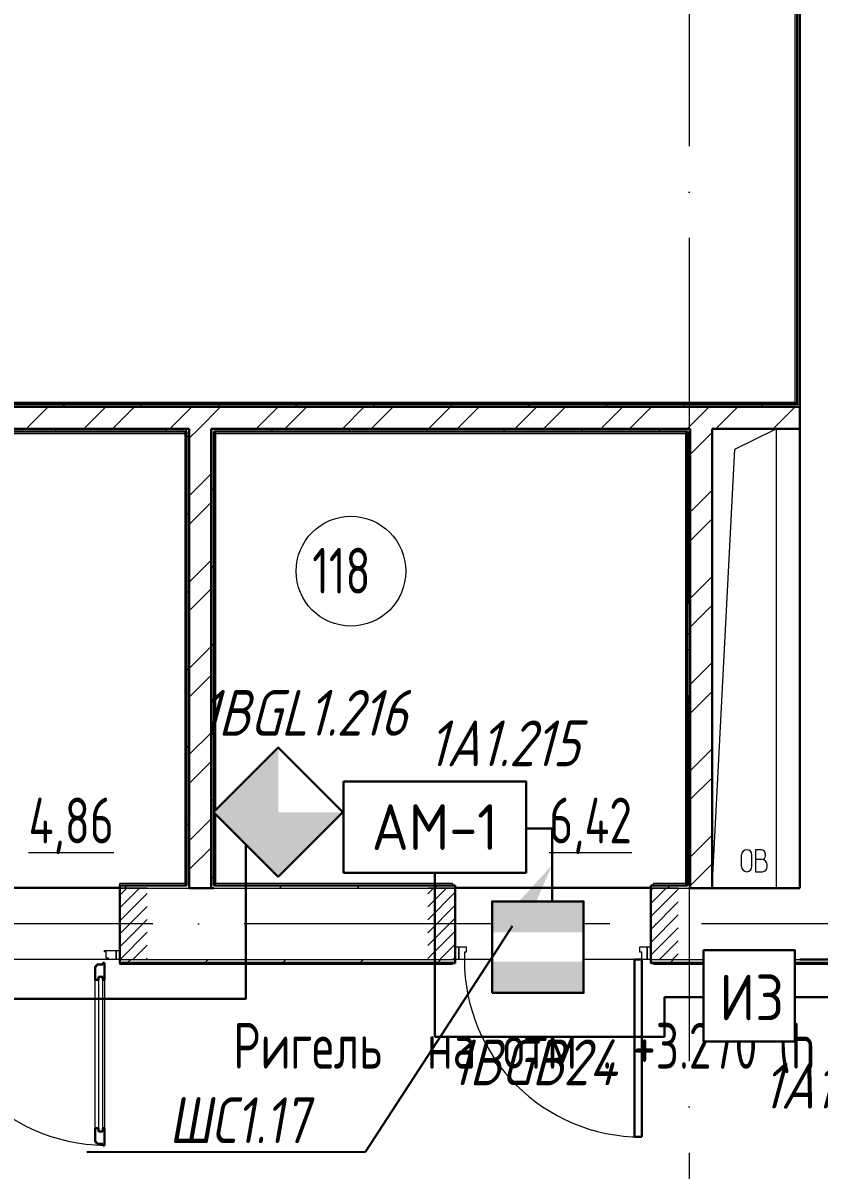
# Model space of a CAD drawing. Header units: millimetres. Extents: x -259793 to 1187961, y -549744 to 43070.
# Drawn here: x -26301 to -21946, y -12889 to -6620 of the extents above; entities that cross this region are included whole.
import ezdxf
from ezdxf import colors
from ezdxf.entities.mleader import LeaderData, LeaderLine
from ezdxf.enums import TextEntityAlignment as Align
from ezdxf.math import Vec2, Vec3

# ---------------------------------------------------------------- set-up
doc = ezdxf.new("R2010")
doc.units = ezdxf.units.MM
for name, pattern in [('ADSK_Линия сетки', [25, 20, -2.5, 0, -2.5]), ('ADSK_Штриховая_ш2 п1_5', [4.5, 3, -1.5]), ('штриховаяX2', [1.5, 1, -0.5])]:
    doc.linetypes.add(name, pattern=pattern)
for name, color, linetype, lineweight in [('RC-Выноски', 7, 'Continuous', 0), ('RC-Извещатели_охранные', 5, 'Continuous', 30), ('RC-Линии_связи-Адресные', 5, 'Continuous', 30), ('RC-Прочее_оборудование', 5, 'Continuous', 30), ('Аннотация', 7, 'Continuous', 18), ('Двери', 252, 'Continuous', 9), ('лс', 5, 'Continuous', 30), ('Марки помещений', 252, 'Continuous', 20), ('Ограждение', 252, 'Continuous', 9), ('Оси', 252, 'Continuous', 9), ('Перекрытие', 252, 'Continuous', 18), ('Стены внутренние', 7, 'Continuous', 18), ('Стены наружные', 7, 'Continuous', 18), ('Стены штриховка', 7, 'Continuous', 9)]:
    doc.layers.add(name, color=color, linetype=linetype, lineweight=lineweight)
doc.layers.add('RC-Позиционные_обозначения', color=7, linetype='Continuous')
doc.layers.add('Двери открывание', color=7, linetype='Continuous', lineweight=9, true_color=0xc0c0c0)
doc.styles.add('GOST Common_3', font='', dxfattribs={"height": 3.5})
doc.styles.add('ISOCPEUR', font='isocpeur.ttf', dxfattribs={"width": 0.9, "height": 350})
doc.styles.add('RubezhCAD', font='', dxfattribs={"oblique": 10})
doc.styles.get("Standard").update_dxf_attribs({"font": ''})
doc.styles.get('GOST Common_3').set_extended_font_data('GOST 2.304 type A')
doc.styles.get('RubezhCAD').set_extended_font_data('GOST type A')
doc.styles.get('Standard').set_extended_font_data('GOST type B')
pattern_1 = [(0, (-32119.8, 96), (0, 600), []), (90, (-32119.8, 96), (-600, 4e-14), [])]

# ---------------------------------------------------------------- blocks, each defined once
blk = doc.blocks.new('RC-UGO-IOPO-02')
at = {"layer": 'RC-Извещатели_охранные'}
blk.add_attdef('PSTN', text='', height=2.5, dxfattribs=at).set_placement((0.977, 2.603), align=Align.BOTTOM_LEFT)
blk.add_wipeout([(2.5, -2.5), (2.5, 2.5), (-2.5, 2.5), (-2.5, -2.5)]).dxf.layer = 'RC-Извещатели_охранные'
blk.add_wipeout([(-2.5, -2.5), (-2.5, 2.5), (2.5, 2.5), (2.5, -2.5)]).dxf.layer = 'RC-Извещатели_охранные'
h = blk.add_hatch(color=256, dxfattribs=at)
h.dxf.hatch_style = 1
h.paths.add_polyline_path([(2.5, -2.5), (0, 0), (2.5, 2.5), (-2.5, 2.5), (-2.5, -2.5)])
blk.add_lwpolyline([(-2.5, -2.5), (2.5, -2.5), (2.5, 2.5), (-2.5, 2.5)], close=True, dxfattribs=at)
blk = doc.blocks.new('RC-UGO-IZ-01')
at = {"layer": 'RC-Прочее_оборудование'}
blk.add_point((2.5, 0), dxfattribs=at)
blk.add_attdef('PSTN', text='', height=2.5, dxfattribs=at).set_placement((5.664, 2.581), align=Align.BOTTOM_CENTER)
blk.add_wipeout([(2.493, -2.499), (-2.493, -2.499), (-2.493, 2.499), (2.493, 2.499)]).dxf.layer = 'RC-Прочее_оборудование'
blk.add_wipeout([(-2.493, -2.499), (-2.493, 2.499), (2.493, 2.499), (2.493, -2.499)]).dxf.layer = 'RC-Прочее_оборудование'
blk.add_lwpolyline([(-2.493, 2.499), (2.493, 2.499), (2.493, -2.499), (-2.493, -2.499), (-2.493, 2.499)], close=True, dxfattribs=at)
blk.add_lwpolyline([(-2.493, 2.499), (-2.487, 2.499)], dxfattribs=at)
blk.add_lwpolyline([(-2.493, 2.499), (-2.487, 2.499)], dxfattribs=at)
at = {"layer": 'RC-Прочее_оборудование', "ltscale": 100, "style": 'ISOCPEUR', "width": 0.9}
blk.add_text('ИЗ', height=2.5, dxfattribs=at).set_placement((0.145, -0.085), align=Align.MIDDLE)
blk = doc.blocks.new('RC-UGO-IOM-02')
at = {"layer": 'RC-Извещатели_охранные'}
blk.add_point((0, 0), dxfattribs=at)
blk.add_attdef('PSTN', text='', height=2.5, dxfattribs=at).set_placement((0.977, 2.603), align=Align.BOTTOM_LEFT)
blk.add_wipeout([(2.5, -2.5), (2.5, 2.5), (-2.5, 2.5), (-2.5, -2.5)]).dxf.layer = 'RC-Извещатели_охранные'
blk.add_wipeout([(-2.5, -2.5), (-2.5, 2.5), (2.5, 2.5), (2.5, -2.5)]).dxf.layer = 'RC-Извещатели_охранные'
h = blk.add_hatch(color=256, dxfattribs=at)
h.dxf.hatch_style = 1
h.paths.add_polyline_path([(2.5, 0.8), (2.5, 2.506), (-2.5, 2.499), (-2.5, 0.8)])
h = blk.add_hatch(color=256, dxfattribs=at)
h.dxf.hatch_style = 1
h.paths.add_polyline_path([(2.5, -2.5), (2.5, -0.794), (-2.5, -0.801), (-2.5, -2.5)])
blk.add_lwpolyline([(-2.5, -2.5), (2.5, -2.5), (2.5, 2.5), (-2.5, 2.5)], close=True, dxfattribs=at)
blk = doc.blocks.new('RC-UGO-AM-01')
at = {"layer": 'RC-Прочее_оборудование'}
blk.add_point((0, 0), dxfattribs=at)
blk.add_attdef('PSTN', text='', height=2.5, dxfattribs=at).set_placement((2.323, 2.403), align=Align.BOTTOM_LEFT)
blk.add_wipeout([(4.993, 2.499), (4.993, -2.499), (-4.993, -2.499), (-4.987, 2.499)]).dxf.layer = 'RC-Прочее_оборудование'
blk.add_wipeout([(-4.993, -2.499), (-4.993, 2.499), (4.993, 2.499), (4.993, -2.499)]).dxf.layer = 'RC-Прочее_оборудование'
blk.add_lwpolyline([(-4.993, 2.499), (4.993, 2.499), (4.993, -2.499), (-4.993, -2.499), (-4.993, 2.499)], close=True, dxfattribs=at)
blk.add_lwpolyline([(-4.993, 2.499), (-4.987, 2.499)], dxfattribs=at)
blk.add_lwpolyline([(-4.993, 2.499), (-4.987, 2.499)], dxfattribs=at)
at = {"layer": 'RC-Прочее_оборудование', "ltscale": 100, "style": 'ISOCPEUR', "width": 0.9}
blk.add_text('АМ-1', height=2.5, dxfattribs=at).set_placement((0, 0), align=Align.MIDDLE)
blk = doc.blocks.new('1 этаж')
at = {"layer": 'Двери', "lineweight": 18, "true_color": 0x636466}
h = blk.add_hatch(dxfattribs=at)
h.set_pattern_fill('FP_2', color=251, angle=180, style=0, pattern_type=2)
h.set_pattern_definition([(225, (-26210.93, -11543.73), (35.3553, -35.3553), [])])
h.paths.add_polyline_path([(-25620.9, -11738.7), (-25620.9, -11348.7), (-25770.9, -11348.7), (-25770.9, -11738.7)])
h.paths.add_polyline_path([(-27050.9, -11738.7), (-26900.9, -11738.7), (-26900.9, -11348.7), (-27050.9, -11348.7)])
h = blk.add_hatch(dxfattribs=at)
h.set_pattern_fill('FP_2', color=251, angle=180, style=0, pattern_type=2)
h.set_pattern_definition([(225, (-23400.93, -11543.73), (35.3553, -35.3553), [])])
h.paths.add_polyline_path([(-22715.9, -11738.7), (-22715.9, -11348.7), (-22865.9, -11348.7), (-22865.9, -11738.7)])
h.paths.add_polyline_path([(-24085.9, -11738.7), (-23935.9, -11738.7), (-23935.9, -11348.7), (-24085.9, -11348.7)])
at = {"layer": 'Ограждение', "true_color": 0x636466}
h = blk.add_hatch(dxfattribs=at)
h.set_pattern_fill('FP_25', color=251, style=0, pattern_type=2)
h.set_pattern_definition(pattern_1)
h.paths.add_polyline_path([(-23950.9, -11763.7), (-23950.9, -11758.7), (-25770.9, -11758.7), (-25770.9, -11763.7), (-25149.4, -11763.7)])
h = blk.add_hatch(dxfattribs=at)
h.set_pattern_fill('FP_26', color=251, style=0, pattern_type=2)
h.set_pattern_definition(pattern_1)
h.paths.add_polyline_path([(-20844.2, -11763.7), (-20680.8, -11763.7), (-20685.8, -11758.7), (-22850.9, -11758.7), (-22850.9, -11763.7), (-21561.7, -11763.7)])
at = {"color": 251, "lineweight": 18, "true_color": 0x636466}
for p, q in [((-22407, -8950.2), (-22180.8, -8838.7)), ((-22180.8, -8838.7), (-22180.8, -11348.7)), ((-22530.8, -11348.7), (-22407, -8950.2)), ((-22262.6, -11138.9), (-22292.6, -11138.9)), ((-22292.6, -11138.9), (-22292.6, -11258.9)), ((-22370.1, -11230.2), (-22370.1, -11167.6)), ((-22312.7, -11230.2), (-22312.7, -11167.6)), ((-22259.2, -11192.2), (-22292.6, -11192.2)), ((-22239.2, -11172.2), (-22239.2, -11162.2)), ((-22292.6, -11258.9), (-22255.9, -11258.9)), ((-22229.2, -11232.2), (-22229.2, -11222.2))]:
    blk.add_line(p, q, dxfattribs=at)
for centre, radius, start, end in [((-22341.4, -11167.6), 28.7, 0, 180), ((-22262.6, -11162.2), 23.3, 0, 90), ((-22259.2, -11172.2), 20, 270, 0), ((-22259.2, -11222.2), 30, 0, 90), ((-22341.4, -11230.2), 28.7, 180, 0), ((-22255.9, -11232.2), 26.7, 270, 0)]:
    blk.add_arc(centre, radius, start, end, dxfattribs=at)
at = {"layer": 'Двери', "color": 251, "linetype": 'ADSK_Штриховая_ш2 п1_5', "true_color": 0x636466}
for p, q in [((-25620.9, -11348.7), (-25770.9, -11348.7)), ((-25770.9, -11348.7), (-25770.9, -11738.7)), ((-23935.9, -11348.7), (-24085.9, -11348.7)), ((-23935.9, -11738.7), (-23935.9, -11348.7)), ((-22715.9, -11348.7), (-22865.9, -11348.7)), ((-22865.9, -11348.7), (-22865.9, -11738.7)), ((-25770.9, -11738.7), (-25620.9, -11738.7)), ((-24085.9, -11738.7), (-23935.9, -11738.7)), ((-22865.9, -11738.7), (-22715.9, -11738.7))]:
    blk.add_line(p, q, dxfattribs=at)
at = {"layer": 'Двери', "color": 251, "true_color": 0x636466}
for p, q in [((-25854.9, -11688.7), (-25790.9, -11688.7)), ((-25854.9, -11696.7), (-25854.9, -11688.7)), ((-25845.9, -11696.7), (-25854.9, -11696.7)), ((-25845.9, -11730.7), (-25845.9, -11696.7)), ((-25790.9, -11688.7), (-25770.9, -11688.7)), ((-25790.9, -11738.7), (-25790.9, -11688.7)), ((-25790.9, -11688.7), (-25790.9, -11738.7)), ((-25770.9, -11688.7), (-25770.9, -11738.7)), ((-23935.9, -11668.7), (-23915.9, -11668.7)), ((-23935.9, -11738.7), (-23935.9, -11668.7)), ((-23915.9, -11738.7), (-23915.9, -11668.7)), ((-23915.9, -11668.7), (-23875.9, -11668.7)), ((-23915.9, -11668.7), (-23915.9, -11738.7)), ((-23885.9, -11698.7), (-23885.9, -11738.7)), ((-23875.9, -11698.7), (-23885.9, -11698.7)), ((-23875.9, -11668.7), (-23875.9, -11698.7)), ((-22925.9, -11668.7), (-22885.9, -11668.7)), ((-22925.9, -11698.7), (-22925.9, -11668.7)), ((-22915.9, -11698.7), (-22925.9, -11698.7)), ((-22915.9, -11738.7), (-22915.9, -11698.7)), ((-22885.9, -11668.7), (-22885.9, -11738.7)), ((-22885.9, -11738.7), (-22885.9, -11668.7)), ((-22885.9, -11668.7), (-22865.9, -11668.7)), ((-22865.9, -11668.7), (-22865.9, -11738.7)), ((-25831.9, -11730.7), (-25845.9, -11730.7)), ((-25831.9, -11738.7), (-25831.9, -11730.7)), ((-25790.9, -11738.7), (-25831.9, -11738.7)), ((-25770.9, -11738.7), (-25790.9, -11738.7)), ((-23915.9, -11738.7), (-23935.9, -11738.7)), ((-23885.9, -11738.7), (-23915.9, -11738.7)), ((-22885.9, -11738.7), (-22915.9, -11738.7)), ((-22865.9, -11738.7), (-22885.9, -11738.7)), ((-25887.9, -11832.7), (-25887.9, -12678.7)), ((-25863.9, -11832.7), (-25887.9, -11832.7)), ((-25863.9, -12678.7), (-25863.9, -11832.7)), ((-25904.9, -12660.7), (-25904.9, -11850.7)), ((-25854.9, -11850.7), (-25854.9, -12660.7)), ((-25887.9, -12678.7), (-25863.9, -12678.7))]:
    blk.add_line(p, q, dxfattribs=at)
at = {"layer": 'Двери', "color": 251, "lineweight": 30, "true_color": 0x636466}
for p, q in [((-25904.9, -11774.7), (-25896.9, -11774.7)), ((-25904.9, -11850.7), (-25904.9, -11774.7)), ((-25896.9, -11774.7), (-25896.9, -11765.7)), ((-25896.9, -11765.7), (-25862.9, -11765.7)), ((-25862.9, -11756.7), (-25854.9, -11756.7)), ((-25862.9, -11765.7), (-25862.9, -11756.7)), ((-25854.9, -11756.7), (-25854.9, -11850.7)), ((-22955.9, -12708.7), (-22955.9, -11738.7)), ((-22955.9, -11738.7), (-22915.9, -11738.7)), ((-22915.9, -11738.7), (-22915.9, -12708.7)), ((-25887.9, -11850.7), (-25887.9, -11832.7)), ((-25887.9, -11832.7), (-25863.9, -11832.7)), ((-25863.9, -11832.7), (-25863.9, -11850.7)), ((-25904.9, -11850.7), (-25887.9, -11850.7)), ((-25863.9, -11850.7), (-25854.9, -11850.7)), ((-25904.9, -12736.7), (-25904.9, -12660.7)), ((-25904.9, -12660.7), (-25887.9, -12660.7)), ((-25887.9, -12660.7), (-25887.9, -12678.7)), ((-25863.9, -12660.7), (-25854.9, -12660.7)), ((-25863.9, -12678.7), (-25863.9, -12660.7)), ((-25854.9, -12660.7), (-25854.9, -12754.7)), ((-25887.9, -12678.7), (-25863.9, -12678.7)), ((-22915.9, -12708.7), (-22955.9, -12708.7)), ((-25896.9, -12736.7), (-25904.9, -12736.7)), ((-25896.9, -12745.7), (-25896.9, -12736.7)), ((-25862.9, -12745.7), (-25896.9, -12745.7)), ((-25862.9, -12754.7), (-25862.9, -12745.7)), ((-25854.9, -12754.7), (-25862.9, -12754.7))]:
    blk.add_line(p, q, dxfattribs=at)
at = {"layer": 'Двери', "color": 251, "true_color": 0x636466}
blk.add_arc((-22915.9, -11738.7), 970, 180, 270, dxfattribs=at)
at = {"layer": 'Двери открывание', "color": 251, "true_color": 0x636466}
blk.add_arc((-25836.9, -11756.7), 998, 180, 268.96655, dxfattribs=at)
at = {"layer": 'Марки помещений', "color": 251, "true_color": 0x636466}
blk.add_circle((-24506.5, -9616.7), 300, dxfattribs=at)
at = {"layer": 'Ограждение', "color": 251, "true_color": 0x636466}
for p, q in [((-22075.8, -8693.7), (-22075.8, -5543.7)), ((-27525.8, -8693.7), (-22075.8, -8693.7)), ((-22065.8, -8703.7), (-22075.8, -8693.7)), ((-27355.8, -8863.7), (-25415.8, -8863.7)), ((-25415.8, -8863.7), (-25405.8, -8853.7)), ((-25415.8, -8863.7), (-25415.8, -11323.7)), ((-25255.8, -8853.7), (-25245.8, -8863.7)), ((-25245.8, -8863.7), (-22675.8, -8863.7)), ((-25245.8, -11323.7), (-25245.8, -8863.7)), ((-22675.8, -8863.7), (-22665.8, -8853.7)), ((-22675.8, -8863.7), (-22675.8, -11323.7)), ((-25770.9, -11333.7), (-25770.9, -11323.7)), ((-25415.8, -11323.7), (-25770.9, -11323.7)), ((-25405.8, -11333.7), (-25415.8, -11323.7)), ((-25255.8, -11333.7), (-25245.8, -11323.7)), ((-23950.9, -11323.7), (-25245.8, -11323.7)), ((-23950.9, -11323.7), (-23950.9, -11333.7)), ((-22850.9, -11333.7), (-22850.9, -11323.7)), ((-22675.8, -11323.7), (-22850.9, -11323.7)), ((-22665.8, -11333.7), (-22675.8, -11323.7)), ((-25770.9, -11763.7), (-25770.9, -11758.7)), ((-25770.9, -11763.7), (-23950.9, -11763.7)), ((-23950.9, -11758.7), (-23950.9, -11763.7)), ((-22850.9, -11763.7), (-22850.9, -11758.7)), ((-22850.9, -11763.7), (-20680.8, -11763.7))]:
    blk.add_line(p, q, dxfattribs=at)
at = {"layer": 'Оси', "color": 251, "linetype": 'ADSK_Линия сетки', "ltscale": 100, "true_color": 0x636466}
for p, q in [((-22655.8, 32206.9), (-22655.8, -32499.9)), ((4411.5, -11543.7), (-72528.1, -11543.7))]:
    blk.add_line(p, q, dxfattribs=at)
at = {"layer": 'Перекрытие', "color": 251, "ltscale": 100, "true_color": 0x636466}
for p, q in [((-26900.9, -11343.7), (-25770.9, -11343.7)), ((-23935.9, -11343.7), (-22865.9, -11343.7))]:
    blk.add_line(p, q, dxfattribs=at)
at = {"layer": 'Стены внутренние', "color": 251, "lineweight": 30, "true_color": 0x636466}
for p, q in [((-22050.8, -8838.7), (-22050.8, -11348.7)), ((-25770.9, -11348.7), (-25770.9, -11738.7)), ((-25255.8, -11348.7), (-25390.8, -11348.7)), ((-23935.9, -11738.7), (-23935.9, -11348.7)), ((-22865.9, -11348.7), (-22865.9, -11738.7)), ((-22050.8, -11348.7), (-22530.8, -11348.7))]:
    blk.add_line(p, q, dxfattribs=at)
at = {"layer": 'Стены внутренние', "color": 251, "true_color": 0x636466}
for p, q in [((-27365.8, -11348.7), (-25770.9, -11348.7)), ((-25255.8, -11348.7), (-22865.9, -11348.7)), ((-25831.9, -11738.7), (-26839.9, -11738.7)), ((-25770.9, -11738.7), (-23935.9, -11738.7)), ((-22915.9, -11738.7), (-23885.9, -11738.7)), ((-22865.9, -11738.7), (-22050.8, -11738.7))]:
    blk.add_line(p, q, dxfattribs=at)
at = {"layer": 'Стены наружные', "color": 251, "lineweight": 30, "true_color": 0x636466}
for p, q in [((-22050.8, -8838.7), (-22050.8, -5443.7)), ((-22065.8, -5523.7), (-22065.8, -8703.7)), ((-22065.8, -8703.7), (-27515.8, -8703.7)), ((-22050.8, -8718.7), (-27500.8, -8718.7)), ((-27380.8, -8838.7), (-25390.8, -8838.7)), ((-25390.8, -8838.7), (-25390.8, -11348.7)), ((-25270.8, -8838.7), (-22650.8, -8838.7)), ((-25270.8, -11348.7), (-25270.8, -8838.7)), ((-22650.8, -8838.7), (-22650.8, -11348.7)), ((-22530.8, -8838.7), (-22050.8, -8838.7)), ((-22530.8, -11348.7), (-22530.8, -8838.7)), ((-27365.8, -8853.7), (-25405.8, -8853.7)), ((-25405.8, -8853.7), (-25405.8, -11333.7)), ((-25255.8, -8853.7), (-22665.8, -8853.7)), ((-25255.8, -11333.7), (-25255.8, -8853.7)), ((-22665.8, -8853.7), (-22665.8, -11333.7)), ((-25405.8, -11333.7), (-25770.9, -11333.7)), ((-25770.9, -11333.7), (-25770.9, -11348.7)), ((-23935.9, -11333.7), (-25255.8, -11333.7)), ((-23935.9, -11348.7), (-23935.9, -11333.7)), ((-22665.8, -11333.7), (-22865.9, -11333.7)), ((-22865.9, -11333.7), (-22865.9, -11348.7)), ((-22650.8, -11348.7), (-22530.8, -11348.7)), ((-25770.9, -11738.7), (-25770.9, -11758.7)), ((-25770.9, -11758.7), (-23935.9, -11758.7)), ((-23935.9, -11758.7), (-23935.9, -11738.7)), ((-22865.9, -11738.7), (-22865.9, -11758.7)), ((-22865.9, -11758.7), (-20685.8, -11758.7)), ((-21606.8, -11738.7), (-22050.8, -11738.7))]:
    blk.add_line(p, q, dxfattribs=at)
at = {"layer": 'Стены наружные', "color": 251, "linetype": 'Continuous', "lineweight": 9, "true_color": 0x636466}
for p, q in [((-26085.3, -8718.7), (-26070.3, -8703.7)), ((-25661, -8718.7), (-25646, -8703.7)), ((-25236.8, -8718.7), (-25221.8, -8703.7)), ((-24812.5, -8718.7), (-24797.5, -8703.7)), ((-24388.3, -8718.7), (-24373.3, -8703.7)), ((-23964, -8718.7), (-23949, -8703.7)), ((-23539.7, -8718.7), (-23524.7, -8703.7)), ((-23115.5, -8718.7), (-23100.5, -8703.7)), ((-22691.2, -8718.7), (-22676.2, -8703.7)), ((-22266.9, -8718.7), (-22251.9, -8703.7)), ((-26282, -8838.7), (-26162, -8718.7)), ((-25967.7, -8838.7), (-25847.7, -8718.7)), ((-25810.6, -8838.7), (-25690.6, -8718.7)), ((-25496.3, -8838.7), (-25376.3, -8718.7)), ((-25339.1, -8838.7), (-25219.1, -8718.7)), ((-25024.8, -8838.7), (-24904.8, -8718.7)), ((-24867.6, -8838.7), (-24747.6, -8718.7)), ((-24553.3, -8838.7), (-24433.3, -8718.7)), ((-24396.2, -8838.7), (-24276.2, -8718.7)), ((-24081.9, -8838.7), (-23961.9, -8718.7)), ((-23924.7, -8838.7), (-23804.7, -8718.7)), ((-23610.4, -8838.7), (-23490.4, -8718.7)), ((-23453.3, -8838.7), (-23333.3, -8718.7)), ((-23138.9, -8838.7), (-23018.9, -8718.7)), ((-22981.8, -8838.7), (-22861.8, -8718.7)), ((-22667.5, -8838.7), (-22547.5, -8718.7)), ((-22510.3, -8838.7), (-22390.3, -8718.7)), ((-22196, -8838.7), (-22076, -8718.7)), ((-26119.8, -8853.7), (-26119.8, -8838.7)), ((-25519.8, -8853.7), (-25519.8, -8838.7)), ((-25390.8, -8890.4), (-25339.1, -8838.7)), ((-24947.5, -8853.7), (-24932.5, -8838.7)), ((-24523.3, -8853.7), (-24508.3, -8838.7)), ((-24099, -8853.7), (-24084, -8838.7)), ((-23674.7, -8853.7), (-23659.7, -8838.7)), ((-23250.5, -8853.7), (-23235.5, -8838.7)), ((-22826.2, -8853.7), (-22811.2, -8838.7)), ((-25405.8, -8887.7), (-25390.8, -8872.7)), ((-22650.8, -8979.2), (-22530.8, -8859.2)), ((-25390.8, -9204.7), (-25270.8, -9084.7)), ((-22665.8, -9117.6), (-22650.8, -9102.6)), ((-25270.8, -9177), (-25255.8, -9162)), ((-22650.8, -9293.5), (-22530.8, -9173.5)), ((-25390.8, -9361.9), (-25270.8, -9241.9)), ((-25405.8, -9312), (-25390.8, -9297)), ((-22650.8, -9450.7), (-22530.8, -9330.7)), ((-22665.8, -9541.9), (-22650.8, -9526.9)), ((-25390.8, -9676.2), (-25270.8, -9556.2)), ((-25270.8, -9601.3), (-25255.8, -9586.3)), ((-22650.8, -9765), (-22530.8, -9645)), ((-25390.8, -9833.3), (-25270.8, -9713.3)), ((-25405.8, -9736.3), (-25390.8, -9721.3)), ((-22650.8, -9922.1), (-22530.8, -9802.1)), ((-22665.8, -9966.1), (-22650.8, -9951.1)), ((-25390.8, -10147.6), (-25270.8, -10027.6)), ((-25270.8, -10025.5), (-25255.8, -10010.5)), ((-25405.8, -10160.5), (-25390.8, -10145.5)), ((-22650.8, -10236.4), (-22530.8, -10116.4)), ((-25390.8, -10304.8), (-25270.8, -10184.8)), ((-22650.8, -10393.6), (-22530.8, -10273.6)), ((-22665.8, -10390.4), (-22650.8, -10375.4)), ((-25270.8, -10449.8), (-25255.8, -10434.8)), ((-25390.8, -10619.1), (-25270.8, -10499.1)), ((-25405.8, -10584.8), (-25390.8, -10569.8)), ((-22650.8, -10707.9), (-22530.8, -10587.9)), ((-25390.8, -10776.3), (-25270.8, -10656.3)), ((-22650.8, -10865.1), (-22530.8, -10745.1)), ((-22665.8, -10814.7), (-22650.8, -10799.7)), ((-25270.8, -10874), (-25255.8, -10859)), ((-25390.8, -11090.6), (-25270.8, -10970.6)), ((-25405.8, -11009), (-25390.8, -10994)), ((-22650.8, -11179.4), (-22530.8, -11059.4)), ((-25390.8, -11247.7), (-25270.8, -11127.7)), ((-22650.8, -11336.5), (-22530.8, -11216.5)), ((-25270.8, -11298.3), (-25255.8, -11283.3)), ((-22665.8, -11238.9), (-22650.8, -11223.9)), ((-25745.5, -11348.7), (-25730.5, -11333.7)), ((-24896.9, -11348.7), (-24881.9, -11333.7)), ((-24472.7, -11348.7), (-24457.7, -11333.7)), ((-24048.4, -11348.7), (-24033.4, -11333.7)), ((-22775.6, -11348.7), (-22760.6, -11333.7)), ((-25731.2, -11758.7), (-25726.2, -11753.7)), ((-25726.2, -11753.7), (-25711.2, -11738.7)), ((-25660.5, -11758.7), (-25655.5, -11753.7)), ((-25589.8, -11758.7), (-25584.8, -11753.7)), ((-25519.1, -11758.7), (-25514.1, -11753.7)), ((-25448.4, -11758.7), (-25443.4, -11753.7)), ((-25377.6, -11758.7), (-25372.6, -11753.7)), ((-25306.9, -11758.7), (-25301.9, -11753.7)), ((-25301.9, -11753.7), (-25286.9, -11738.7)), ((-25236.2, -11758.7), (-25231.2, -11753.7)), ((-25165.5, -11758.7), (-25160.5, -11753.7)), ((-25094.8, -11758.7), (-25089.8, -11753.7)), ((-25024.1, -11758.7), (-25019.1, -11753.7)), ((-24953.4, -11758.7), (-24948.4, -11753.7)), ((-24882.7, -11758.7), (-24877.7, -11753.7)), ((-24877.7, -11753.7), (-24862.7, -11738.7)), ((-24812, -11758.7), (-24807, -11753.7)), ((-24741.3, -11758.7), (-24736.3, -11753.7)), ((-24670.5, -11758.7), (-24665.5, -11753.7)), ((-24599.8, -11758.7), (-24594.8, -11753.7)), ((-24529.1, -11758.7), (-24524.1, -11753.7)), ((-24458.4, -11758.7), (-24453.4, -11753.7)), ((-24453.4, -11753.7), (-24438.4, -11738.7)), ((-24387.7, -11758.7), (-24382.7, -11753.7)), ((-24317, -11758.7), (-24312, -11753.7)), ((-24246.3, -11758.7), (-24241.3, -11753.7)), ((-24175.6, -11758.7), (-24170.6, -11753.7)), ((-24104.9, -11758.7), (-24099.9, -11753.7)), ((-24034.1, -11758.7), (-24029.1, -11753.7)), ((-24029.1, -11753.7), (-24014.1, -11738.7)), ((-23963.4, -11758.7), (-23958.4, -11753.7)), ((-22832.1, -11758.7), (-22827.1, -11753.7)), ((-22761.4, -11758.7), (-22756.4, -11753.7)), ((-22756.4, -11753.7), (-22741.4, -11738.7)), ((-22690.6, -11758.7), (-22685.6, -11753.7)), ((-22619.9, -11758.7), (-22614.9, -11753.7)), ((-22549.2, -11758.7), (-22544.2, -11753.7)), ((-22478.5, -11758.7), (-22473.5, -11753.7)), ((-22407.8, -11758.7), (-22402.8, -11753.7)), ((-22337.1, -11758.7), (-22332.1, -11753.7)), ((-22332.1, -11753.7), (-22317.1, -11738.7)), ((-22266.4, -11758.7), (-22261.4, -11753.7)), ((-22195.7, -11758.7), (-22190.7, -11753.7)), ((-22125, -11758.7), (-22120, -11753.7)), ((-22054.2, -11758.7), (-22049.2, -11753.7)), ((-21983.5, -11758.7), (-21978.5, -11753.7))]:
    blk.add_line(p, q, dxfattribs=at)
at = {"layer": 'Стены наружные', "color": 251, "true_color": 0x636466}
for p, q in [((-25770.9, -11348.7), (-25390.8, -11348.7)), ((-22865.9, -11348.7), (-22650.8, -11348.7))]:
    blk.add_line(p, q, dxfattribs=at)
at = {"layer": 'Стены штриховка', "color": 251, "true_color": 0x636466}
for p, q in [((-22065.8, -8703.7), (-22050.8, -8703.7)), ((-25405.8, -8853.7), (-25405.8, -8838.7)), ((-25770.9, -11753.7), (-23935.9, -11753.7)), ((-22865.9, -11753.7), (-20690.8, -11753.7))]:
    blk.add_line(p, q, dxfattribs=at)
at = {"layer": 'Аннотация', "color": 251, "true_color": 0x636466, "style": 'GOST Common_3', "width": 0.9}
for s, p in [('Ригель', (-25149.5, -12335.4)), ('. +3.270 (h', (-23131.4, -12335.4)), ('на', (-24089.9, -12335.4)), ('отм', (-23673.2, -12335.4))]:
    blk.add_text(s, height=250, dxfattribs=at).set_placement(p)
at = {"layer": 'Марки помещений', "color": 251, "true_color": 0x636466, "style": 'GOST Common_3', "width": 0.9}
for s, p in [('118', (-24717.6, -9739)), ('%%U4,86', (-26269.5, -11104.2)), ('%%U6,42', (-23422.4, -11104.2))]:
    blk.add_text(s, height=250, dxfattribs=at).set_placement(p)

msp = doc.modelspace()

# ---------------------------------------------------------------- linework, layer by layer
at = {"layer": 'RC-Линии_связи-Адресные'}
for p, q in [((-22790.88148, -11945.41368), (-19331.85173, -11945.41368)), ((-22790.88148, -12161.45227), (-22790.88148, -11945.41368))]:
    msp.add_line(p, q, dxfattribs=at)
at = {"layer": 'лс', "linetype": 'штриховаяX2', "ltscale": 2}
msp.add_line((-23405.09239, -11023.25366), (-23548.32323, -11023.25366), dxfattribs=at)
at = {"layer": 'лс'}
msp.add_lwpolyline([(-25080.84503, -11110.90981), (-25080.84503, -11953.2253), (-33407.58241, -11953.2253), (-33407.58241, -14956.67755), (-34218.67381, -14956.67755)], dxfattribs=at)

# ---------------------------------------------------------------- block references
msp.add_blockref('1 этаж', (0, 0))

# ---------------------------------------------------------------- next in the draw order: block references
at = {"layer": 'RC-Извещатели_охранные', "color": 1, "ltscale": 0.01}
ref = msp.add_blockref('RC-UGO-IOPO-02', (-24904.06834, -10934.13312), dxfattribs=dict(at, xscale=100, yscale=100, zscale=100, rotation=45.00000000000001))
ref.add_attrib('PSTN', '1BGL1.216', dxfattribs={"layer": 'RC-Позиционные_обозначения', "height": 250, "style": 'RubezhCAD', "oblique": 15}).set_placement((-24766.81356, -10590.83445), align=Align.BOTTOM_CENTER)
ref = msp.add_blockref('RC-UGO-IOM-02', (-23484.19712, -11670.90508), dxfattribs=dict(at, xscale=100, yscale=100, zscale=100))
ref.add_attrib('PSTN', '1BGB24', dxfattribs={"layer": 'RC-Позиционные_обозначения', "height": 250, "style": 'RubezhCAD', "oblique": 15}).set_placement((-23507.70612, -12500.92892), align=Align.BOTTOM_CENTER)
at = {"layer": 'RC-Прочее_оборудование', "color": 1, "ltscale": 0.01}
ref = msp.add_blockref('RC-UGO-IZ-01', (-22328.37867, -11936.91096), dxfattribs=dict(at, xscale=100, yscale=100, zscale=100))
ref.add_attrib('PSTN', '1A1.214', (-22255.01852, -12553.74736), dxfattribs={"layer": 'RC-Позиционные_обозначения', "height": 250, "style": 'RubezhCAD', "oblique": 15})

# ---------------------------------------------------------------- next in the draw order: linework, layer by layer
at = {"layer": 'RC-Линии_связи-Адресные'}
msp.add_line((-24047.60838, -12161.45227), (-22790.88148, -12161.45227), dxfattribs=at)
at = {"layer": 'лс', "linetype": 'штриховаяX2', "ltscale": 2}
msp.add_line((-23405.09239, -11420.90508), (-23405.09239, -11023.25366), dxfattribs=at)

# ---------------------------------------------------------------- next in the draw order: block references
at = {"layer": 'RC-Прочее_оборудование', "color": 1, "ltscale": 0.01}
ref = msp.add_blockref('RC-UGO-AM-01', (-24047.60838, -11015.1257), dxfattribs=dict(at, xscale=100, yscale=100, zscale=100))
ref.add_attrib('PSTN', '1A1.215', (-24083.96166, -10682.35712), dxfattribs={"layer": 'RC-Позиционные_обозначения', "height": 250, "style": 'RubezhCAD', "oblique": 15})

# ---------------------------------------------------------------- next in the draw order: linework, layer by layer
at = {"layer": 'RC-Линии_связи-Адресные'}
msp.add_line((-24047.60838, -11265.05822), (-24047.60838, -12161.45227), dxfattribs=at)

# ---------------------------------------------------------------- next in the draw order: leaders
at = {"layer": 'RC-Выноски', "ltscale": 0.01}
ml = msp.add_multileader_mtext('Standard', dxfattribs=at)
ml.set_content('ШС1.17', color=256, style='RubezhCAD')
ml.set_leader_properties()
ml.build(insert=Vec2(0, 0))
ml.multileader.update_dxf_attribs({"has_text_frame": 1, "text_left_attachment_type": 6, "text_right_attachment_type": 6, "dogleg_length": 2, "arrow_head_size": 400, "scale": 100})
ctx = ml.context
ctx.base_point, ctx.scale, ctx.char_height, ctx.arrow_head_size, ctx.landing_gap_size, ctx.plane_origin = Vec3(-25650.11897, -12792.15353), 100, 250, 400, 100, Vec3(-301598.00545, -57162.05834)
ctx.left_attachment, ctx.right_attachment, ctx.text_align_type = 6, 6, 2
notes = []
notes.append((ctx, [(1, (1, 1, 0), (-24429.45548, -12792.15353), (-1, 0), 200, [(0, [(-23405.09239, -11222.07937)], 0, [])])]))
ctx.mtext.insert, ctx.mtext.alignment, ctx.mtext.flow_direction = Vec3(-24729.45548, -12492.15353), 3, 5
ctx.mtext.has_bg_fill, ctx.mtext.bg_color, ctx.mtext.bg_scale_factor, ctx.mtext.bg_transparency, ctx.mtext.use_window_bg_color = 1, -1027028792, 1.5, 0, 1
for ctx, leaders in notes:
    for number, flags, end, landing, length, lines in leaders:
        leader = LeaderData()
        leader.index, (leader.has_last_leader_line, leader.has_dogleg_vector, leader.attachment_direction) = number, flags
        leader.last_leader_point, leader.dogleg_vector, leader.dogleg_length = Vec3(end), Vec3(landing), length
        for number, points, colour, breaks in lines:
            line = LeaderLine()
            line.index, line.vertices, line.color, line.breaks = number, Vec3.list(points), colors.encode_raw_color(colour), breaks
            leader.lines.append(line)
        ctx.leaders.append(leader)

doc.saveas('drawing.dxf')
